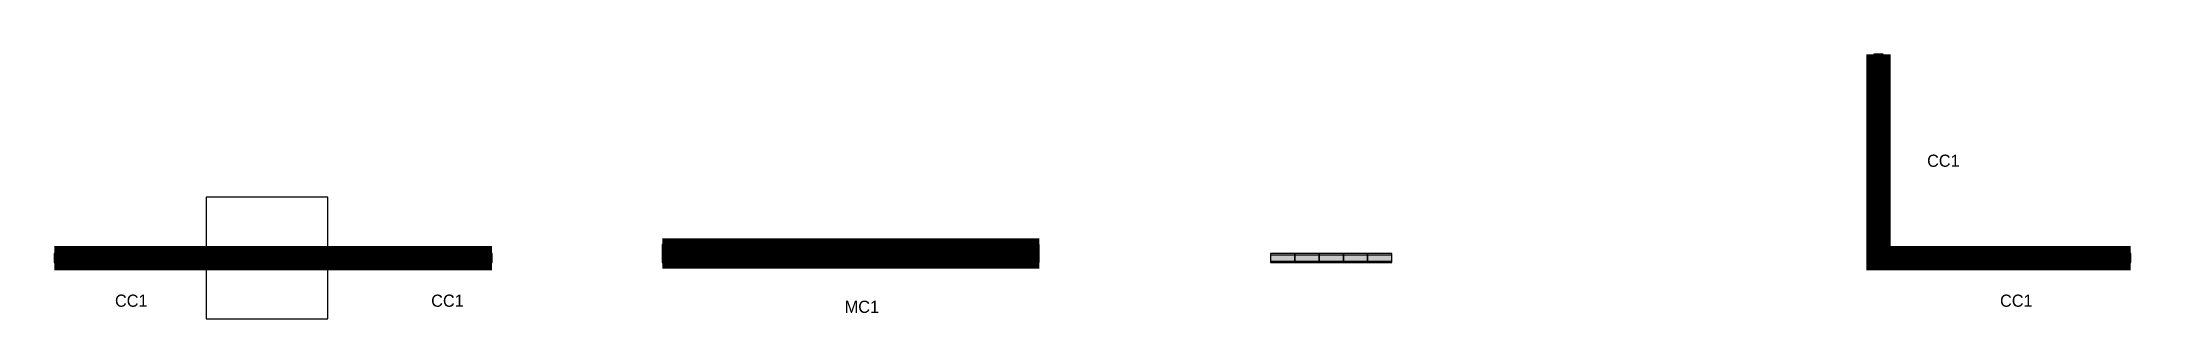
# Model space of a CAD drawing. Header units: metres. Extents: x -0.2 to 34.3, y -1 to 3.6.
import ezdxf

# ---------------------------------------------------------------- set-up
doc = ezdxf.new("R2010")
doc.units = ezdxf.units.M
doc.layers.add('00', color=8, linetype='Continuous')
for name, color, linetype, transparency in [('Cimiento corrido CC1 de 0.40 x 0.20 m', 2, 'Continuous', 0.5), ('Cimiento corrido CC1 de 0.40 x 0.20 m (dentro de zapata)', 52, 'Continuous', 0.5), ('Cimiento corrido MC1 de 0.50 x 0.20 m', 4, 'Continuous', 0.5), ('N1 Muro de 10cm', 1, 'Continuous', 0.5), ('N1 Muro de 15cm', 1, 'Continuous', 0.5), ('N1 Muro de 15cm - Vano puerta', 42, 'Continuous', 0.5), ('N1 Muro de contencion de 30cm', 6, 'Continuous', 0.5)]:
    doc.layers.add(name, color=color, linetype=linetype, transparency=transparency)

# ---------------------------------------------------------------- blocks, each defined once
blk = doc.blocks.new('BLOCK 15')
blk.add_lwpolyline([(-0.2, -0.075), (0.2, -0.075), (0.2, 0.075), (-0.2, 0.075)], close=True)
blk = doc.blocks.new('xMuro 15')
blk.add_hatch(color=256).paths.add_polyline_path([(0, -0.075), (1, -0.075), (1, 0.075), (0, 0.075)])
blk.add_lwpolyline([(0, -0.075), (1, -0.075), (1, 0.075), (0, 0.075)], close=True)
at = {"color": 250, "flags": 1}
for tag, p in [('ID', (0, -0.175)), ('TIPO', (0, -0.275)), ('ESPESOR', (0, -0.375)), ('LARGO', (0, -0.475)), ('ALTO', (0, -0.575)), ('AREA', (0, -0.675))]:
    blk.add_attdef(tag, p, '', height=0.08, dxfattribs=at)
blk = doc.blocks.new('xMuro 10')
blk.add_hatch(color=256).paths.add_polyline_path([(0, -0.05), (1, -0.05), (1, 0.05), (0, 0.05)])
blk.add_lwpolyline([(0, -0.05), (1, -0.05), (1, 0.05), (0, 0.05)], close=True)
at = {"color": 250, "flags": 1}
for tag, p in [('TIPO', (0, -0.25)), ('ID', (0, -0.15)), ('ESPESOR', (0, -0.35)), ('ALTO', (0, -0.55)), ('LARGO', (0, -0.45)), ('AREA', (0, -0.65))]:
    blk.add_attdef(tag, p, '', height=0.08, dxfattribs=at)
blk = doc.blocks.new('xMuro 30')
blk.add_hatch(color=256).paths.add_polyline_path([(0, -0.15), (1, -0.15), (1, 0.15), (0, 0.15)])
blk.add_lwpolyline([(0, -0.15), (1, -0.15), (1, 0.15), (0, 0.15)], close=True)
at = {"color": 250, "flags": 1}
for tag, p in [('ID', (0, -0.25)), ('TIPO', (0, -0.35)), ('ESPESOR', (0, -0.45)), ('LARGO', (0, -0.55)), ('ALTO', (0, -0.65)), ('AREA', (0, -0.75))]:
    blk.add_attdef(tag, p, '', height=0.08, dxfattribs=at)

msp = doc.modelspace()

# ---------------------------------------------------------------- linework, layer by layer
at = {"layer": '00'}
for points in [[(2.5, -1), (4.5, -1), (4.5, 1), (2.5, 1)], [(4.9, -0.15), (5.2, -0.15), (5.2, 0.15), (4.9, 0.15)], [(29.85, -0.15), (30.15, -0.15), (30.15, 0.15), (29.85, 0.15)]]:
    msp.add_lwpolyline(points, close=True, dxfattribs=at)
at = {"layer": 'Cimiento corrido CC1 de 0.40 x 0.20 m', "const_width": 0.4}
for points in [[(34.15, 0), (30, 0), (30, 3.35)], [(0, 0), (2.5, 0)], [(4.5, 0), (7.2, 0)]]:
    msp.add_lwpolyline(points, dxfattribs=at)
at = {"layer": 'Cimiento corrido CC1 de 0.40 x 0.20 m (dentro de zapata)', "const_width": 0.4}
msp.add_lwpolyline([(2.5, 0), (4.5, 0)], dxfattribs=at)
at = {"layer": 'Cimiento corrido MC1 de 0.50 x 0.20 m', "const_width": 0.5}
msp.add_lwpolyline([(10, 0.075), (16.2, 0.075)], dxfattribs=at)

# ---------------------------------------------------------------- block references
at = {"layer": '00', "rotation": 90}
for p in [(30, 3.15), (30, 2.75), (30, 2.35), (30, 1.95), (30, 1.55), (30, 1.15), (30, 0.75), (30, 0.35)]:
    msp.add_blockref('BLOCK 15', p, dxfattribs=at)
at = {"layer": '00'}
for p in [(0.2, 0), (0.6, 0), (1, 0), (1.4, 0), (1.8, 0), (3.1, 0), (3.5, 0), (3.9, 0), (4.3, 0), (4.7, 0), (5.4, 0), (5.8, 0), (6.2, 0), (6.6, 0), (7, 0), (10.2, 0), (10.4, 0.15), (10.6, 0), (10.8, 0.15), (11, 0), (11.2, 0.15), (11.4, 0), (11.6, 0.15), (11.8, 0), (12, 0.15), (12.2, 0), (12.4, 0.15), (12.6, 0), (12.8, 0.15), (13, 0), (13.2, 0.15), (13.4, 0), (13.6, 0.15), (13.8, 0), (14, 0.15), (14.2, 0), (14.4, 0.15), (14.6, 0), (14.8, 0.15), (15, 0), (15.2, 0.15), (15.4, 0), (15.6, 0.15), (15.8, 0), (16, 0.15), (20.2, 0), (20.6, 0), (21, 0), (21.4, 0), (21.8, 0), (30.35, 0), (30.75, 0), (31.15, 0), (31.55, 0), (31.95, 0), (32.35, 0), (32.75, 0), (33.15, 0), (33.55, 0), (33.95, 0)]:
    msp.add_blockref('BLOCK 15', p, dxfattribs=at)
at = {"layer": 'N1 Muro de 10cm', "xscale": 1.999999999999993}
msp.add_blockref('xMuro 10', (20, 0), dxfattribs=at)
at = {"layer": 'N1 Muro de 15cm', "xscale": 3.2, "rotation": 90}
msp.add_blockref('xMuro 15', (30, 0.15), dxfattribs=at)
at = {"layer": 'N1 Muro de 15cm'}
for p, xscale in [((0, 0), 2), ((2.9, 0), 4.3000000000000025), ((29.85, 0), 4.299999999999983)]:
    msp.add_blockref('xMuro 15', p, dxfattribs=dict(at, xscale=xscale))
at = {"layer": 'N1 Muro de 15cm - Vano puerta', "xscale": 0.8999999999999999}
msp.add_blockref('xMuro 15', (2, 0), dxfattribs=at)
at = {"layer": 'N1 Muro de contencion de 30cm', "xscale": 6.200000000000006}
msp.add_blockref('xMuro 30', (10, 0.075), dxfattribs=at)

# ---------------------------------------------------------------- texts
at = {"layer": '00'}
for s, p in [('CC1', (30.8, 1.5)), ('CC1', (1, -0.8)), ('CC1', (6.2, -0.8)), ('CC1', (32, -0.8)), ('MC1', (13, -0.9))]:
    msp.add_text(s, height=0.2, dxfattribs=at).set_placement(p)

doc.saveas('drawing.dxf')
